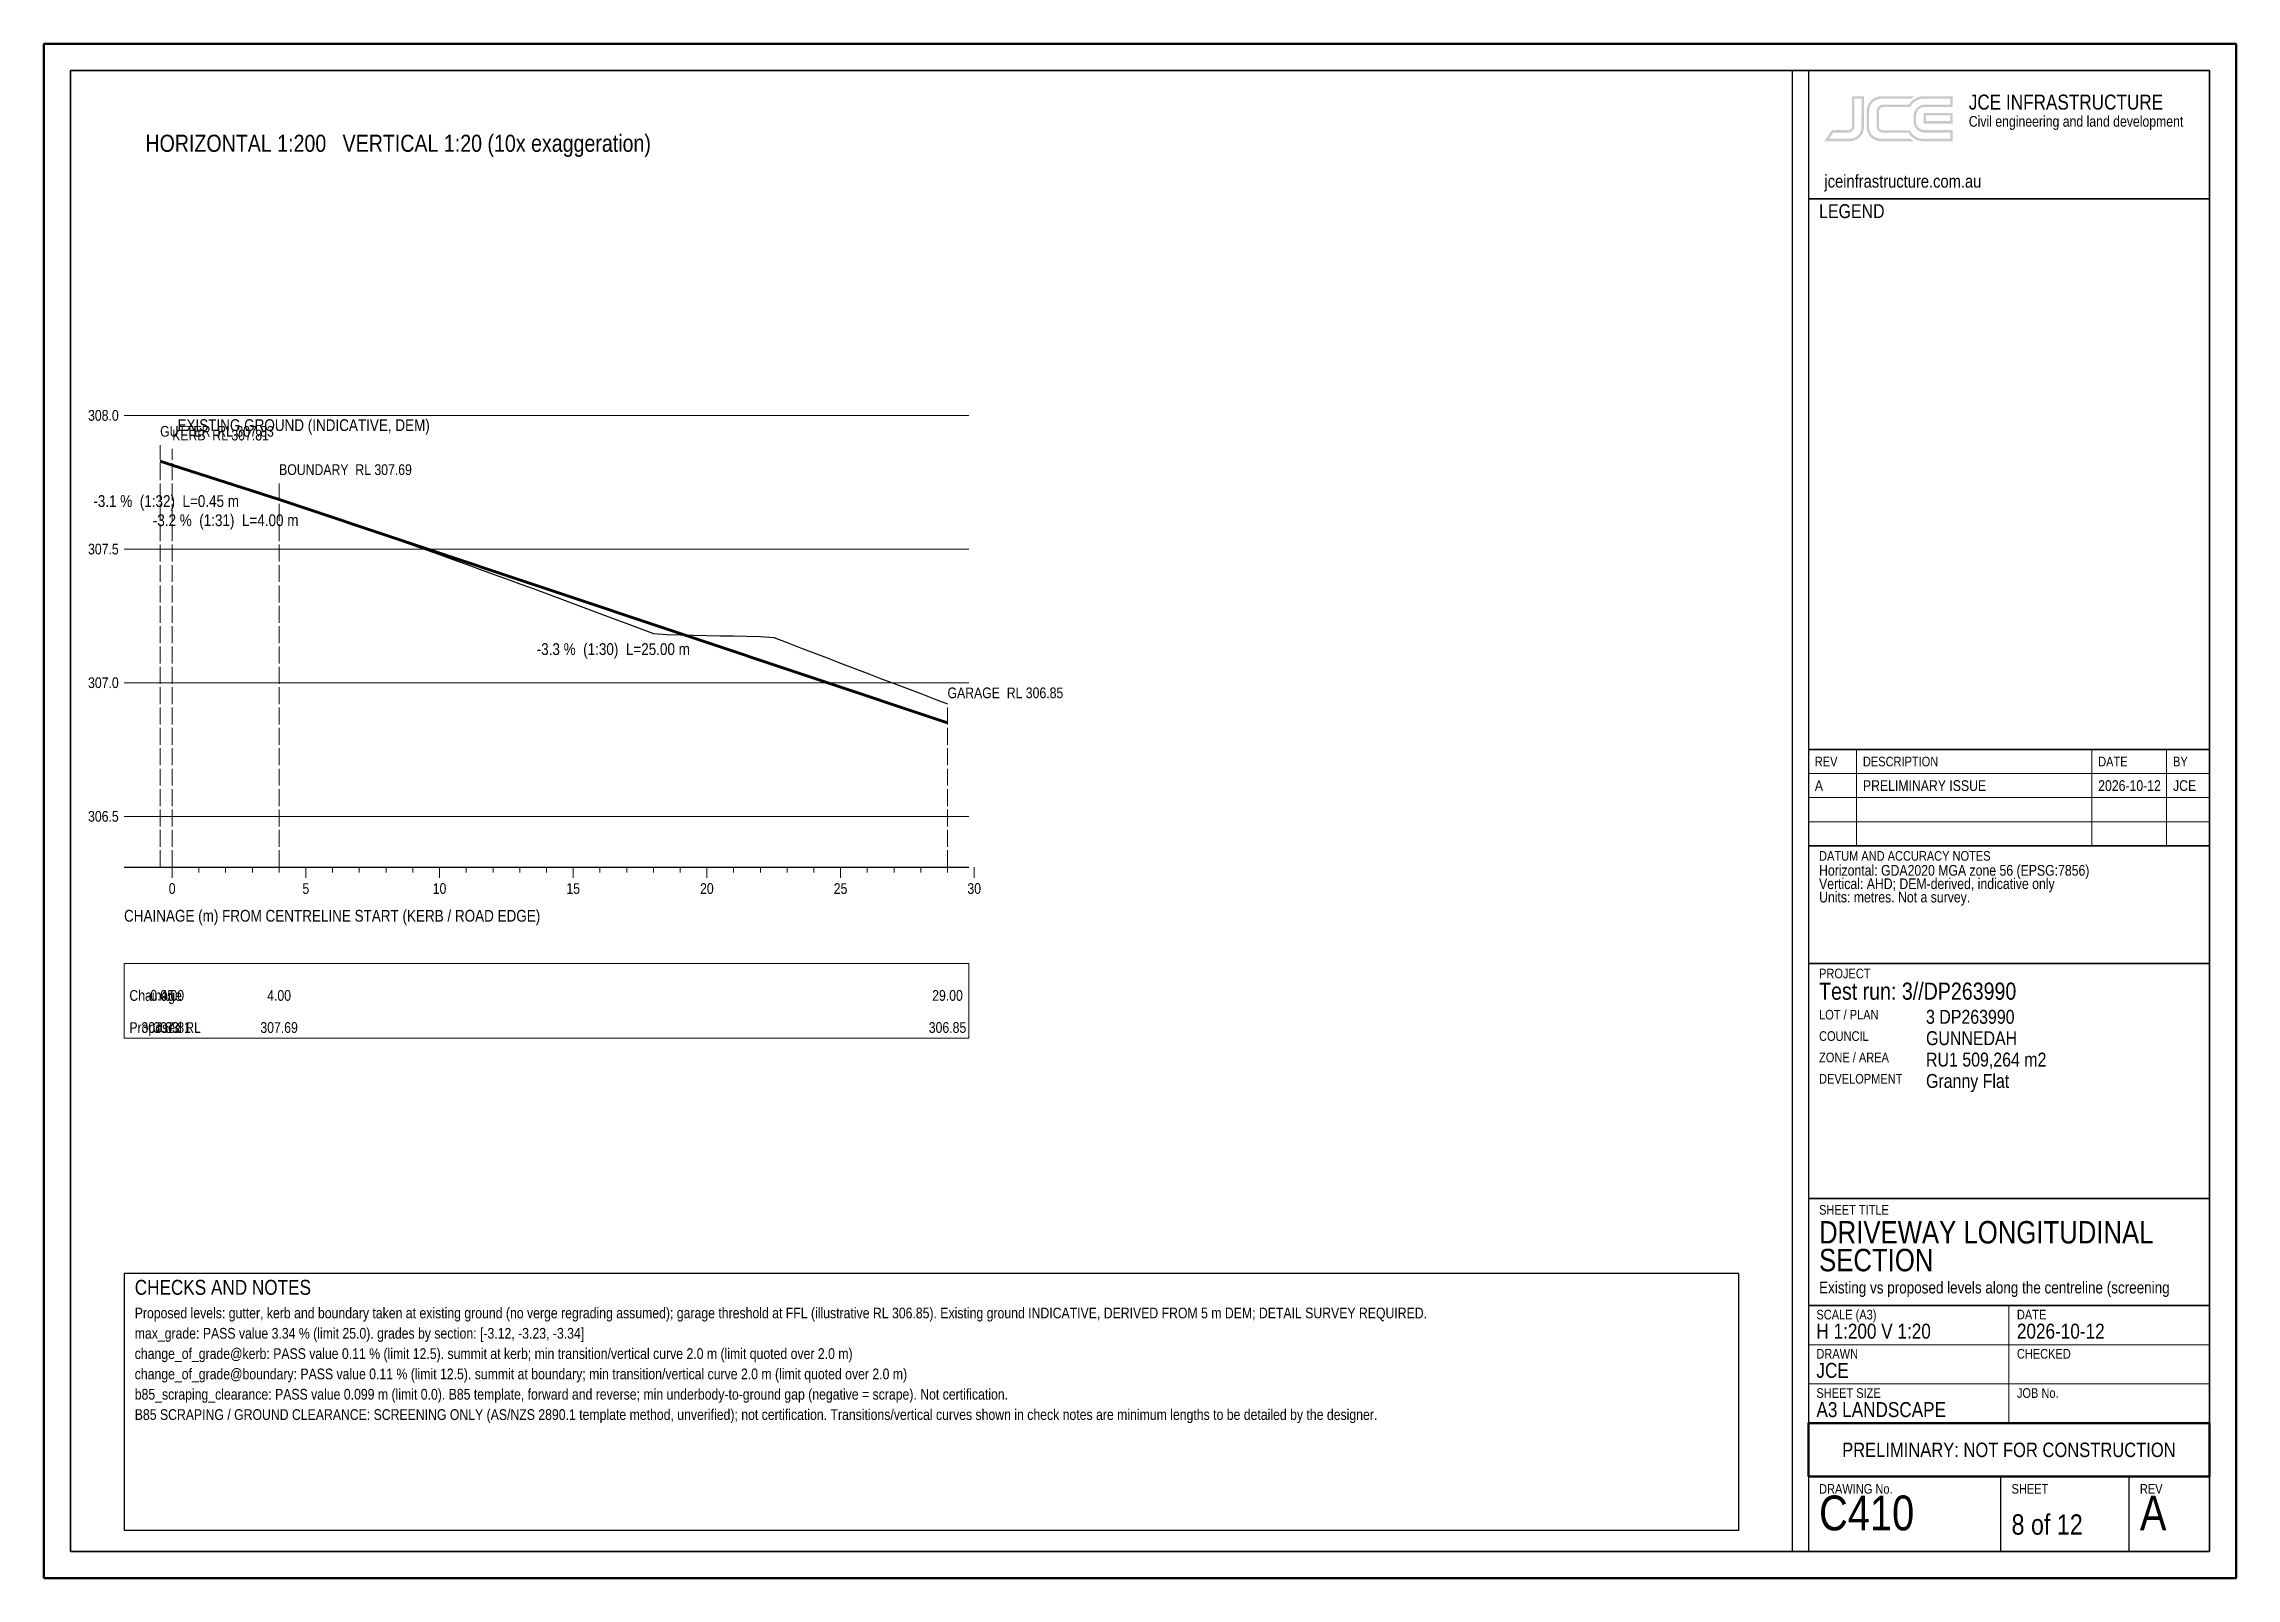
# Paper-space layout 'C410' of a CAD drawing. Header units: metres, sheet in millimetres. Extents: x 5 to 415, y 5 to 292.
import ezdxf
from ezdxf.enums import TextEntityAlignment as Align

# ---------------------------------------------------------------- set-up
doc = ezdxf.new("R2010")
doc.units = ezdxf.units.M
doc.header["$LTSCALE"] = 2.5
doc.linetypes.add('DASHED', pattern=[1.524, 1.27, -0.254])
for name, color, linetype, lineweight in [('C-ANNO-LOGO', 2, 'CONTINUOUS', 13), ('C-ANNO-NOTE', 7, 'CONTINUOUS', 18), ('C-ANNO-STMP', 1, 'CONTINUOUS', 35), ('C-ANNO-TABL', 7, 'CONTINUOUS', 18), ('C-ANNO-TTLB', 7, 'CONTINUOUS', 25), ('C-DRIV-EXGD', 8, 'DASHED', 18), ('C-DRIV-LONG', 7, 'CONTINUOUS', 25)]:
    doc.layers.add(name, color=color, linetype=linetype, lineweight=lineweight)
doc.styles.add('ARIAL NARROW', font='arialn.ttf')

psp = doc.layouts.new('C410')

# ---------------------------------------------------------------- hatches: boundary and pattern name
at = {"layer": 'C-ANNO-LOGO', "true_color": 0xc79929}
h = psp.add_hatch(color=7, dxfattribs=at)
h.paths.add_polyline_path([(345.37, 282.21), (343.18, 282.21), (343.18, 276.57), (343.12, 276.31), (342.96, 276.08), (342.68, 275.9), (342.43, 275.85), (340.09, 275.86), (339.88, 275.84), (339.43, 275.86), (338.08, 273.92), (338.02, 273.79), (342.91, 273.78), (343.14, 273.81), (343.49, 273.89), (344.02, 274.11), (344.42, 274.38), (344.68, 274.64), (344.94, 274.95), (345.18, 275.38), (345.28, 275.7), (345.38, 276.15)])
h.paths.add_polyline_path([(344.92, 281.76), (344.95, 281.7), (344.92, 276.05), (344.76, 275.53), (344.47, 275.07), (344.11, 274.71), (343.76, 274.49), (343.43, 274.35), (343.03, 274.26), (342.68, 274.24), (342.32, 274.26), (342.04, 274.24), (338.88, 274.25), (338.87, 274.28), (339.65, 275.39), (342.56, 275.39), (342.97, 275.53), (343.19, 275.69), (343.36, 275.87), (343.49, 276.09), (343.59, 276.39), (343.6, 281.73), (343.63, 281.76)], flags=16)
psp.add_hatch(color=7, dxfattribs=at).paths.add_polyline_path([(346.68, 281.33), (346.34, 280.89), (346.16, 280.55), (346.02, 280.18), (345.94, 279.82), (345.92, 279.59), (345.92, 276.15), (346.02, 275.66), (346.21, 275.19), (346.49, 274.76), (346.76, 274.48), (347.07, 274.23), (347.45, 274.02), (347.78, 273.89), (348.19, 273.81), (348.48, 273.78), (354.69, 273.79), (354.67, 273.84), (354.4, 273.99), (354.08, 274.25), (348.52, 274.24), (348.15, 274.29), (347.69, 274.42), (347.23, 274.68), (346.87, 275.01), (346.65, 275.3), (346.48, 275.63), (346.36, 276.16), (346.36, 279.65), (346.39, 279.89), (346.53, 280.31), (346.71, 280.65), (346.86, 280.87), (347.18, 281.18), (347.47, 281.39), (347.99, 281.64), (348.48, 281.75), (349.01, 281.76), (354.24, 281.75), (354.67, 282.07), (354.85, 282.16), (354.86, 282.21), (348.44, 282.21), (348.09, 282.14), (347.58, 281.96), (347.07, 281.68)])
h = psp.add_hatch(color=7, dxfattribs=at)
h.paths.add_polyline_path([(361.99, 282.19), (356.38, 282.21), (356.16, 282.18), (355.84, 282.12), (355.35, 281.96), (354.82, 281.68), (354.49, 281.44), (354.19, 281.14), (353.82, 280.66), (353.39, 280.64), (348.98, 280.65), (348.8, 280.64), (348.54, 280.55), (348.23, 280.37), (348.03, 280.17), (347.86, 279.89), (347.79, 279.65), (347.79, 276.36), (347.88, 276.07), (348.01, 275.86), (348.18, 275.67), (348.37, 275.53), (348.75, 275.39), (353.74, 275.37), (354.12, 274.82), (354.53, 274.43), (355.03, 274.11), (355.32, 273.98), (355.79, 273.85), (356.33, 273.78), (361.98, 273.79), (361.99, 275.84), (361.96, 275.86), (356.59, 275.86), (356.17, 275.96), (355.74, 276.19), (355.43, 276.5), (355.24, 276.84), (355.18, 277.02), (355.14, 277.23), (355.14, 278.72), (355.23, 279.11), (355.37, 279.38), (355.53, 279.61), (355.69, 279.77), (355.95, 279.95), (356.23, 280.09), (356.44, 280.15), (356.77, 280.19), (361.99, 280.19)])
h.paths.add_polyline_path([(361.56, 281.73), (361.56, 280.67), (361.54, 280.65), (356.56, 280.64), (355.99, 280.48), (355.52, 280.21), (355.14, 279.84), (354.96, 279.57), (354.8, 279.23), (354.74, 279.02), (354.69, 278.71), (354.69, 277.35), (354.74, 276.98), (354.8, 276.78), (354.96, 276.43), (355.15, 276.15), (355.42, 275.88), (355.73, 275.66), (356.08, 275.5), (356.56, 275.39), (361.49, 275.41), (361.56, 275.36), (361.56, 274.28), (361.53, 274.25), (356.66, 274.26), (356.6, 274.24), (356.13, 274.26), (355.47, 274.42), (355.06, 274.62), (354.75, 274.83), (354.29, 275.3), (354.19, 275.45), (353.99, 275.85), (348.89, 275.85), (348.66, 275.9), (348.49, 275.99), (348.35, 276.13), (348.25, 276.3), (348.22, 276.47), (348.23, 279.61), (348.28, 279.77), (348.41, 279.94), (348.68, 280.13), (348.98, 280.19), (354.05, 280.19), (354.09, 280.22), (354.22, 280.46), (354.41, 280.72), (354.78, 281.09), (354.97, 281.24), (355.29, 281.44), (355.55, 281.55), (355.93, 281.68), (356.34, 281.75), (361.54, 281.76)], flags=16)
h = psp.add_hatch(color=7, dxfattribs=at)
h.paths.add_polyline_path([(356.58, 279.08), (356.57, 277.13), (356.61, 277.09), (361.62, 277.08), (361.99, 277.1), (361.99, 279.09)])
h.paths.add_polyline_path([(357.01, 278.61), (357.08, 278.65), (361.54, 278.64), (361.56, 278.62), (361.56, 277.56), (361.54, 277.54), (357.04, 277.54), (357.01, 277.61)], flags=16)

# ---------------------------------------------------------------- linework, layer by layer
at = {"layer": 'C-ANNO-STMP', "lineweight": 50, "true_color": 0xb81a1a}
psp.add_lwpolyline([(335, 24), (410, 24), (410, 34), (335, 34)], close=True, dxfattribs=at)
at = {"layer": 'C-ANNO-TABL', "lineweight": 13}
for points in [[(344, 142), (344, 160)], [(388, 142), (388, 160)], [(402, 142), (402, 160)], [(335, 155.5), (410, 155.5)], [(335, 151), (410, 151)], [(335, 146.5), (410, 146.5)]]:
    psp.add_lwpolyline(points, dxfattribs=at)
at = {"layer": 'C-ANNO-TABL', "lineweight": 20}
psp.add_lwpolyline([(20, 120), (178, 120), (178, 106), (20, 106)], close=True, dxfattribs=at)
at = {"layer": 'C-ANNO-TABL', "lineweight": 25}
psp.add_lwpolyline([(20, 14), (322, 14), (322, 62), (20, 62)], close=True, dxfattribs=at)
at = {"layer": 'C-ANNO-TTLB', "lineweight": 50}
psp.add_lwpolyline([(5, 5), (415, 5), (415, 292), (5, 292)], close=True, dxfattribs=at)
at = {"layer": 'C-ANNO-TTLB', "lineweight": 35}
psp.add_lwpolyline([(10, 10), (410, 10), (410, 287), (10, 287)], close=True, dxfattribs=at)
at = {"layer": 'C-ANNO-TTLB', "lineweight": 25}
for points in [[(10, 10), (332, 10), (332, 287), (10, 287)], [(335, 263), (410, 263), (410, 287), (335, 287)], [(335, 160), (410, 160), (410, 263), (335, 263)], [(335, 142), (410, 142), (410, 160), (335, 160)], [(335, 120), (410, 120), (410, 142), (335, 142)], [(335, 76), (410, 76), (410, 120), (335, 120)], [(335, 56), (410, 56), (410, 76), (335, 76)], [(335, 34), (410, 34), (410, 56), (335, 56)], [(335, 10), (410, 10), (410, 24), (335, 24)]]:
    psp.add_lwpolyline(points, close=True, dxfattribs=at)
at = {"layer": 'C-ANNO-TTLB', "lineweight": 18}
for points in [[(372.5, 34), (372.5, 56)], [(335, 48.67), (410, 48.67)], [(335, 41.33), (410, 41.33)]]:
    psp.add_lwpolyline(points, dxfattribs=at)
at = {"layer": 'C-ANNO-TTLB', "lineweight": 25}
for points in [[(371, 10), (371, 24)], [(395, 10), (395, 24)]]:
    psp.add_lwpolyline(points, dxfattribs=at)
at = {"layer": 'C-DRIV-EXGD', "lineweight": 30}
psp.add_lwpolyline([(26.75, 213.92), (29, 213.22), (31.5, 212.44), (34, 211.65), (36.5, 210.83), (39, 210.02), (41.5, 209.2), (44, 208.38), (46.5, 207.57), (49, 206.75), (51.5, 205.93), (54, 205.11), (56.5, 204.26), (59, 203.4), (61.5, 202.54), (64, 201.68), (66.5, 200.82), (69, 199.96), (71.5, 199.1), (74, 198.24), (76.5, 197.37), (79, 196.46), (81.5, 195.56), (84, 194.65), (86.5, 193.74), (89, 192.83), (91.5, 191.93), (94, 191.02), (96.5, 190.11), (99, 189.19), (101.5, 188.25), (104, 187.32), (106.5, 186.39), (109, 185.46), (111.5, 184.53), (114, 183.59), (116.5, 182.66), (119, 181.73), (121.5, 181.5), (124, 181.45), (126.5, 181.4), (129, 181.34), (131.5, 181.29), (134, 181.24), (136.5, 181.18), (139, 181.13), (141.5, 180.94), (144, 179.99), (146.5, 179.04), (149, 178.09), (151.5, 177.14), (154, 176.18), (156.5, 175.22), (159, 174.26), (161.5, 173.3), (164, 172.34), (166.5, 171.4), (169, 170.45), (171.5, 169.5), (174, 168.55), (174, 168.55)], dxfattribs=at)
at = {"layer": 'C-DRIV-LONG', "lineweight": 5, "true_color": 0xcccccc}
for points in [[(20, 222.5), (178, 222.5)], [(20, 197.5), (178, 197.5)], [(20, 172.5), (178, 172.5)], [(20, 147.5), (178, 147.5)]]:
    psp.add_lwpolyline(points, dxfattribs=at)
at = {"layer": 'C-DRIV-LONG', "linetype": 'DASHED', "lineweight": 13}
for points in [[(26.75, 138), (26.75, 216.92)], [(29, 138), (29, 216.22)], [(49, 138), (49, 209.75)], [(174, 138), (174, 168)]]:
    psp.add_lwpolyline(points, dxfattribs=at)
at = {"layer": 'C-DRIV-LONG', "lineweight": 60, "true_color": 0xcc0000}
psp.add_lwpolyline([(26.75, 213.92), (29, 213.22), (49, 206.75), (174, 165)], dxfattribs=at)
at = {"layer": 'C-DRIV-LONG', "lineweight": 25}
psp.add_lwpolyline([(20, 138), (178, 138)], dxfattribs=at)
at = {"layer": 'C-DRIV-LONG', "lineweight": 18}
for points in [[(29, 138), (29, 136)], [(34, 138), (34, 137)], [(39, 138), (39, 137)], [(44, 138), (44, 137)], [(49, 138), (49, 137)], [(54, 138), (54, 136)], [(59, 138), (59, 137)], [(64, 138), (64, 137)], [(69, 138), (69, 137)], [(74, 138), (74, 137)], [(79, 138), (79, 136)], [(84, 138), (84, 137)], [(89, 138), (89, 137)], [(94, 138), (94, 137)], [(99, 138), (99, 137)], [(104, 138), (104, 136)], [(109, 138), (109, 137)], [(114, 138), (114, 137)], [(119, 138), (119, 137)], [(124, 138), (124, 137)], [(129, 138), (129, 136)], [(134, 138), (134, 137)], [(139, 138), (139, 137)], [(144, 138), (144, 137)], [(149, 138), (149, 137)], [(154, 138), (154, 136)], [(159, 138), (159, 137)], [(164, 138), (164, 137)], [(169, 138), (169, 137)], [(174, 138), (174, 137)], [(179, 138), (179, 136)]]:
    psp.add_lwpolyline(points, dxfattribs=at)

# ---------------------------------------------------------------- texts
at = {"layer": 'C-ANNO-NOTE', "true_color": 0x000000, "style": 'ARIAL NARROW'}
psp.add_text('CHECKS AND NOTES', height=2.8, dxfattribs=at).set_placement((22, 60.8), align=Align.TOP_LEFT)
at = {"layer": 'C-ANNO-NOTE', "style": 'ARIAL NARROW'}
for s, p in [('Proposed levels: gutter, kerb and boundary taken at existing ground (no verge regrading assumed); garage threshold at FFL (illustrative RL 306.85). Existing ground INDICATIVE, DERIVED FROM 5 m DEM; DETAIL SURVEY REQUIRED.', (22, 55.6)), ('max_grade: PASS value 3.34 % (limit 25.0). grades by section: [-3.12, -3.23, -3.34]', (22, 51.8)), ('change_of_grade@kerb: PASS value 0.11 % (limit 12.5). summit at kerb; min transition/vertical curve 2.0 m (limit quoted over 2.0 m)', (22, 48)), ('change_of_grade@boundary: PASS value 0.11 % (limit 12.5). summit at boundary; min transition/vertical curve 2.0 m (limit quoted over 2.0 m)', (22, 44.2)), ('b85_scraping_clearance: PASS value 0.099 m (limit 0.0). B85 template, forward and reverse; min underbody-to-ground gap (negative = scrape). Not certification.', (22, 40.4)), ('B85 SCRAPING / GROUND CLEARANCE: SCREENING ONLY (AS/NZS 2890.1 template method, unverified); not certification. Transitions/vertical curves shown in check notes are minimum lengths to be detailed by the designer.', (22, 36.6))]:
    psp.add_text(s, height=2, dxfattribs=at).set_placement(p, align=Align.TOP_LEFT)
at = {"layer": 'C-ANNO-STMP', "true_color": 0xb81a1a, "style": 'ARIAL NARROW'}
psp.add_text('PRELIMINARY: NOT FOR CONSTRUCTION', height=2.7, dxfattribs=at).set_placement((372.5, 29), align=Align.MIDDLE_CENTER)
at = {"layer": 'C-ANNO-TABL', "style": 'ARIAL NARROW'}
for s, height, p in [('REV', 1.8, (336.2, 157.75)), ('DESCRIPTION', 1.8, (345.2, 157.75)), ('DATE', 1.8, (389.2, 157.75)), ('BY', 1.8, (403.2, 157.75)), ('A', 2, (336.2, 153.25)), ('PRELIMINARY ISSUE', 2, (345.2, 153.25)), ('2026-10-12', 2, (389.2, 153.25)), ('JCE', 2, (403.2, 153.25)), ('Chainage', 2, (21, 114)), ('Proposed RL', 2, (21, 108))]:
    psp.add_text(s, height=height, dxfattribs=at).set_placement(p, align=Align.MIDDLE_LEFT)
for s, p in [('-0.45', (26.75, 114)), ('0.00', (29, 114)), ('4.00', (49, 114)), ('29.00', (174, 114)), ('307.83', (26.75, 108)), ('307.81', (29, 108)), ('307.69', (49, 108)), ('306.85', (174, 108))]:
    psp.add_text(s, height=2, dxfattribs=at).set_placement(p, align=Align.MIDDLE_CENTER)
at = {"layer": 'C-ANNO-TTLB', "style": 'ARIAL NARROW'}
for s, height, p in [('JCE INFRASTRUCTURE', 2.8, (365, 282.5)), ('LEGEND', 2.6, (337, 262)), ('Vertical: AHD; DEM-derived, indicative only', 2, (337, 135.9)), ('Horizontal: GDA2020 MGA zone 56 (EPSG:7856)', 2, (337, 138.4)), ('Units: metres. Not a survey.', 2, (337, 133.4)), ('Test run: 3//DP263990', 3.2, (337, 116.4)), ('3 DP263990', 2.6, (357, 111.3)), ('GUNNEDAH', 2.6, (357, 107.3)), ('RU1 509,264 m2', 2.6, (357, 103.3)), ('Granny Flat', 2.6, (357, 99.3)), ('DRIVEWAY LONGITUDINAL', 4.2, (337, 71.8)), ('SECTION', 4.2, (337, 66.6)), ('H 1:200 V 1:20', 2.8, (336.5, 52.6)), ('2026-10-12', 2.8, (374, 52.6)), ('JCE', 2.8, (336.5, 45.27)), ('A3 LANDSCAPE', 2.8, (336.5, 37.93))]:
    psp.add_text(s, height=height, dxfattribs=at).set_placement(p, align=Align.TOP_LEFT)
at = {"layer": 'C-ANNO-TTLB', "true_color": 0x404040, "style": 'ARIAL NARROW'}
psp.add_text('Civil engineering and land development', height=2, dxfattribs=at).set_placement((365, 278.5), align=Align.TOP_LEFT)
at = {"layer": 'C-ANNO-TTLB', "true_color": 0x1a408c, "style": 'ARIAL NARROW'}
psp.add_text('jceinfrastructure.com.au', height=2.4, dxfattribs=at).set_placement((338, 267.5), align=Align.TOP_LEFT)
at = {"layer": 'C-ANNO-TTLB', "true_color": 0x595959, "style": 'ARIAL NARROW'}
for s, p in [('DATUM AND ACCURACY NOTES', (337, 141)), ('PROJECT', (337, 119)), ('LOT / PLAN', (337, 111.3)), ('COUNCIL', (337, 107.3)), ('ZONE / AREA', (337, 103.3)), ('DEVELOPMENT', (337, 99.3)), ('SHEET TITLE', (337, 74.8)), ('SCALE (A3)', (336.5, 55.2)), ('DATE', (374, 55.2)), ('DRAWN', (336.5, 47.87)), ('CHECKED', (374, 47.87)), ('SHEET SIZE', (336.5, 40.53)), ('JOB No.', (374, 40.53)), ('DRAWING No.', (337, 22.6)), ('SHEET', (373, 22.6)), ('REV', (397, 22.6))]:
    psp.add_text(s, height=1.8, dxfattribs=at).set_placement(p, align=Align.TOP_LEFT)
at = {"layer": 'C-ANNO-TTLB', "true_color": 0x333333, "style": 'ARIAL NARROW'}
psp.add_text('Existing vs proposed levels along the centreline (screening', height=2.2, dxfattribs=at).set_placement((337, 57.6), align=Align.BOTTOM_LEFT)
at = {"layer": 'C-ANNO-TTLB', "style": 'ARIAL NARROW'}
for s, height, p in [('C410', 6.5, (337, 12)), ('8 of 12', 3.8, (373, 12)), ('A', 6.5, (397, 12))]:
    psp.add_text(s, height=height, dxfattribs=at).set_placement(p, align=Align.BOTTOM_LEFT)
at = {"layer": 'C-DRIV-EXGD', "true_color": 0x666666, "style": 'ARIAL NARROW'}
psp.add_text('EXISTING GROUND (INDICATIVE, DEM)', height=2.2, dxfattribs=at).set_placement((30, 218.92), align=Align.BOTTOM_LEFT)
at = {"layer": 'C-DRIV-LONG', "style": 'ARIAL NARROW'}
for s, height, p in [('HORIZONTAL 1:200   VERTICAL 1:20 (10x exaggeration)', 3.2, (24, 275)), ('CHAINAGE (m) FROM CENTRELINE START (KERB / ROAD EDGE)', 2.2, (20, 130))]:
    psp.add_text(s, height=height, dxfattribs=at).set_placement(p, align=Align.TOP_LEFT)
for s, p in [('308.0', (19, 222.5)), ('307.5', (19, 197.5)), ('307.0', (19, 172.5)), ('306.5', (19, 147.5))]:
    psp.add_text(s, height=2, dxfattribs=at).set_placement(p, align=Align.MIDDLE_RIGHT)
for s, p in [('GUTTER  RL 307.83', (26.75, 217.92)), ('KERB  RL 307.81', (29, 217.22)), ('BOUNDARY  RL 307.69', (49, 210.75)), ('GARAGE  RL 306.85', (174, 169))]:
    psp.add_text(s, height=2, dxfattribs=at).set_placement(p, align=Align.BOTTOM_LEFT)
for s, height, p in [('-3.1 %  (1:32)  L=0.45 m', 2.2, (27.88, 207.57)), ('-3.2 %  (1:31)  L=4.00 m', 2.2, (39, 203.99)), ('-3.3 %  (1:30)  L=25.00 m', 2.2, (111.5, 179.88)), ('0', 2, (29, 135)), ('5', 2, (54, 135)), ('10', 2, (79, 135)), ('15', 2, (104, 135)), ('20', 2, (129, 135)), ('25', 2, (154, 135)), ('30', 2, (179, 135))]:
    psp.add_text(s, height=height, dxfattribs=at).set_placement(p, align=Align.TOP_CENTER)

doc.saveas('drawing.dxf')
